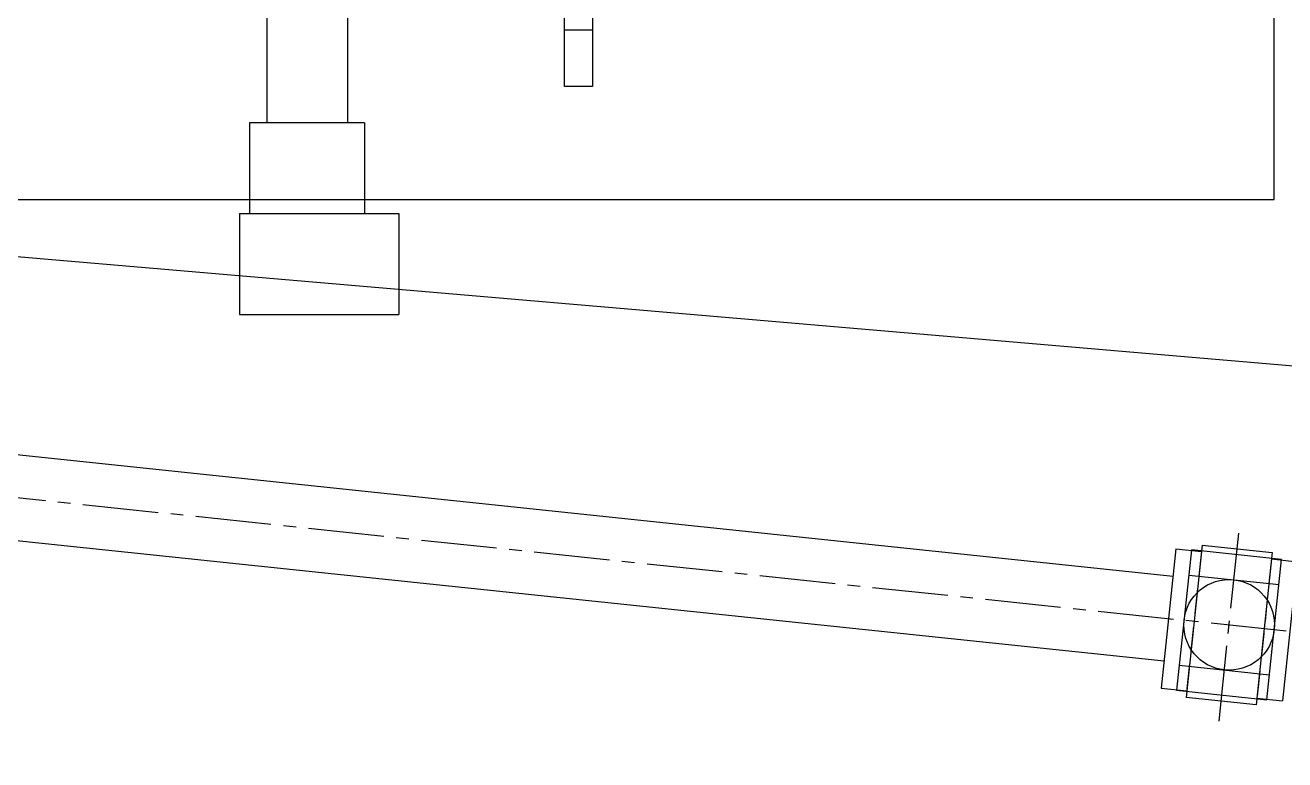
# Model space of a CAD drawing. Extents: x -50 to 48714, y -13211 to 6743.
# Drawn here: x 30633 to 31258, y -1089 to -725 of the extents above; entities that cross this region are included whole.
import ezdxf

# ---------------------------------------------------------------- set-up
doc = ezdxf.new("R2010")
doc.units = 0
doc.header["$LTSCALE"] = 50
doc.linetypes.add('UE46_01$0$GESTRICHELT2', pattern=[0.375, 0.25, -0.125])
doc.linetypes.add('UE46_01$0$MITTE2', pattern=[1.125, 0.75, -0.125, 0.125, -0.125])
doc.layers.get('0').update_dxf_attribs({"linetype": 'CONTINUOUS'})
for name, color, linetype in [('UE46_01$0$BETON', 9, 'CONTINUOUS'), ('UE46_01$0$MITTE2', 5, 'UE46_01$0$MITTE2'), ('UE46_01$0$MITTEKLEIN', 5, 'UE46_01$0$MITTE2'), ('UE46_01$0$VERDECKT2', 7, 'UE46_01$0$GESTRICHELT2')]:
    doc.layers.add(name, color=color, linetype=linetype)

# ---------------------------------------------------------------- blocks, each defined once
blk = doc.blocks.new('UE46_01$0$ASP_1_O')
for p, q in [((13, -284), (13, -98)), ((27, -98), (27, -284)), ((27, -256), (13, -256)), ((27, -284), (13, -284))]:
    blk.add_line(p, q)
blk = doc.blocks.new('UE46_01$0$BLK_AS_O')
at = {"layer": 'UE46_01$0$BETON'}
for p, q in [((362.8, -340), (362.8, 340)), ((-617.2, -340), (362.8, -340))]:
    blk.add_line(p, q, dxfattribs=at)
blk = doc.blocks.new('UE46_01$0$F_CF35')
for p, q in [((0, 34.7), (0, -34.7)), ((0, 34.7), (12.7, 34.7)), ((12.7, 34.7), (12.7, -34.7)), ((0, -34.7), (12.7, -34.7))]:
    blk.add_line(p, q)
blk = doc.blocks.new('UE46_01$0$VH_40_O')
for p, q in [((0, 38), (35, 38)), ((0, 38), (0, 35)), ((35, 38), (35, 35)), ((-5, 22.5), (40, 22.5)), ((-5, -22.5), (40, -22.5)), ((0, -35), (0, -38)), ((35, -35), (35, -38)), ((35, -38), (0, -38))]:
    blk.add_line(p, q)
blk.add_lwpolyline([(-5, 35), (-5, -35), (40, -35), (40, 35)], close=True)
blk.add_circle((17.5, 0), 22.5)
at = {"layer": 'UE46_01$0$MITTEKLEIN'}
blk.add_line((17.5, -48), (17.5, 48), dxfattribs=at)
at = {"layer": 'UE46_01$0$VERDECKT2'}
for p, q in [((0, 35), (0, -35)), ((35, 35), (35, -35))]:
    blk.add_line(p, q, dxfattribs=at)
blk = doc.blocks.new('UE46_01$0$ZLD250MM')
for p, q in [((217, -33.5), (217, 45.5)), ((217, 45.5), (267, 45.5)), ((267, -33.5), (267, 45.5)), ((172, 28.5), (172, -28.5)), ((172, 28.5), (217, 28.5)), ((12.7, 20), (172, 20)), ((12.7, -20), (172, -20)), ((172, -28.5), (217, -28.5)), ((217, -33.5), (267, -33.5))]:
    blk.add_line(p, q)
blk.add_blockref('UE46_01$0$F_CF35', (0, 0))
blk = doc.blocks.new('UE46_01')
for p, q in [((24201.68, 479.1), (24092.35, 265.45)), ((24201.68, 479.1), (25135.05, 1.49)), ((24110.57, 301.06), (25080.01, -195.01)), ((23983.02, 51.79), (24092.35, 265.45)), ((24074.13, 229.84), (25058, -273.61)), ((23983.02, 51.79), (25002.96, -470.11)), ((25135.05, 1.49), (27275.66, -155.53)), ((27275.66, -155.53), (28977.13, -215.92)), ((25080.01, -195.01), (27264.79, -355.27)), ((28977.13, -215.92), (32478.79, -516.06)), ((25058, -273.61), (27260.44, -435.16)), ((27264.79, -355.27), (28965.04, -415.62)), ((28965.04, -415.62), (32465.31, -715.64)), ((27260.44, -435.16), (28960.2, -495.49)), ((25002.96, -470.11), (27249.58, -634.9)), ((28960.2, -495.49), (32459.92, -795.47)), ((32478.79, -516.06), (33675.31, -575.11)), ((33675.31, -575.11), (33663.48, -814.82)), ((27249.58, -634.9), (28948.1, -695.19)), ((28948.1, -695.19), (32446.45, -995.05)), ((32465.31, -715.64), (33665.45, -774.87)), ((32459.92, -795.47), (33661.51, -854.77)), ((33651.65, -1054.53), (33663.48, -814.82)), ((30570.95, -931.43), (31202.48, -997.81)), ((30566.52, -973.6), (31198.05, -1039.97)), ((32446.45, -995.05), (33651.65, -1054.53))]:
    blk.add_line(p, q)
at = {"layer": 'UE46_01$0$MITTE2'}
blk.add_line((29766.85, -868.23), (32750.41, -1181.82), dxfattribs=at)
for name, p, rotation in [('UE46_01$0$BLK_AS_O', (30889.79, -471.02), 2.295252255494837e-11), ('UE46_01$0$ASP_1_O', (30887.67, -471.02), 2.295252255494837e-11), ('UE46_01$0$ZLD250MM', (30773.07, -601.02), 270), ('UE46_01$0$VH_40_O', (31212.9, -1020.22), 353.9999999999919), ('UE46_01$0$F_CF35', (31200.27, -1018.89), 353.9999999999919), ('UE46_01$0$F_CF35', (31247.71, -1023.88), 353.9999999999919)]:
    blk.add_blockref(name, p, dxfattribs=dict(rotation=rotation))

msp = doc.modelspace()

# ---------------------------------------------------------------- block references
msp.add_blockref('UE46_01', (0, 0))

doc.saveas('drawing.dxf')
